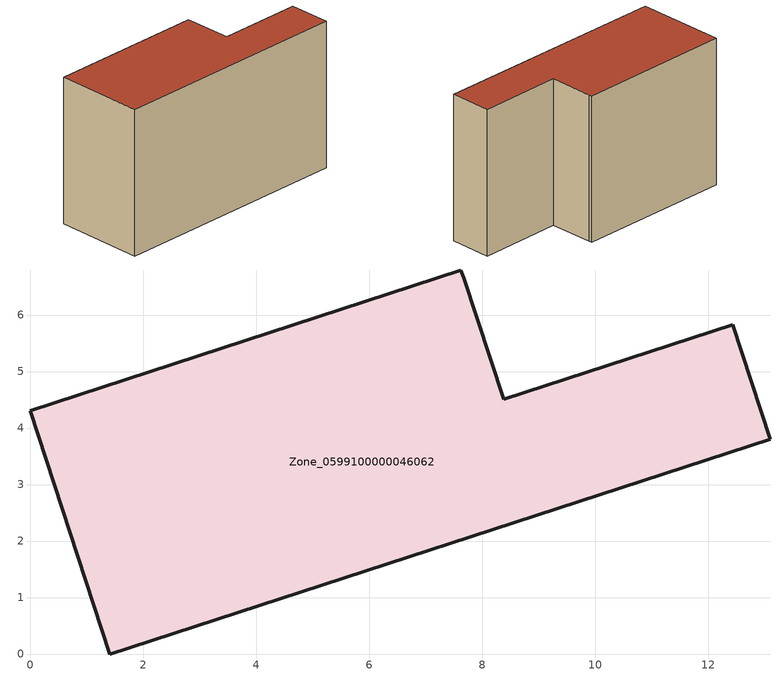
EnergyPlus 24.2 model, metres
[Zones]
Zone_0599100000046062
 floor ground (C_G): 7.62,6.8 7.67,6.66 8.38,4.51 12.43,5.83 13.09,3.8 1.41,0 0,4.31 z0
 wall outside (C_F): 1.41,0 13.09,3.8 12.43,5.83 8.38,4.51 7.67,6.66 7.62,6.8 0,4.31 1.41,0 z0:7.44
 roof outside (C_R): 7.67,6.66 7.62,6.8 0,4.31 1.41,0 13.09,3.8 12.43,5.83 8.38,4.51 z7.44
[BUILDING]
Pand.0599100000046062: North Axis=0; Terrain=City; Loads Convergence Tolerance Value=0.04; Temperature Convergence Tolerance Value=0.4; Solar Distribution=FullExterior; Maximum Number of Warmup Days=25; Minimum Number of Warmup Days=1
[Site:Location]
Rotterdam.The.Hague.AP_ZH_NLD Design_Conditions: Latitude=51.96; Longitude=4.45; Time Zone=1; Elevation=-4.5
[SITE:GROUNDTEMPERATURE:BUILDINGSURFACE]
18, 18, 18, 18, 18, 18, 18, 18, 18, 18, 18, 18
[MATERIAL] Thermal Absorptance=0.9; Solar Absorptance=0.7; Visible Absorptance=0.7
Name | Roughness | Thickness | Conductivity | Density | Specific Heat
G.TI.1946 | MediumSmooth | 0.15 | 1 | 540 | 1210
F.TI.1946 | Rough | 0.3 | 0.857143 | 1920 | 840
R.TI.1946 | MediumRough | 0.2 | 0.1 | 1500 | 1000
[CONSTRUCTION]
C_G: G.TI.1946
C_F: F.TI.1946
C_R: R.TI.1946
[ZONE]
Zone_0599100000046062: Type=1; Multiplier=1; Ceiling Height=Autocalculate; Volume=Autocalculate; Floor Area=autocalculate; Part of Total Floor Area=Yes
[ZONEINFILTRATION:DESIGNFLOWRATE]
Infil_Zone_0599100000046062: Zone or ZoneList or Space or SpaceList=Zone_0599100000046062; Schedule=AlwaysOn; Design Flow Rate Calculation Method=Flow/Area; Flow Rate per Floor Area=0.003; Constant Term Coefficient=1; Temperature Term Coefficient=0; Velocity Term Coefficient=0; Velocity Squared Term Coefficient=0
[HVACTEMPLATE:ZONE:IDEALLOADSAIRSYSTEM]
Zone_0599100000046062: Maximum Heating Supply Air Temperature=50; Minimum Cooling Supply Air Temperature=13; Maximum Heating Supply Air Humidity Ratio=0.0156; Minimum Cooling Supply Air Humidity Ratio=0.0077; Heating Limit=NoLimit; Cooling Limit=NoLimit; Dehumidification Control Type=ConstantSensibleHeatRatio; Cooling Sensible Heat Ratio=0.7; Dehumidification Setpoint=60; Humidification Control Type=None; Humidification Setpoint=30; Outdoor Air Method=None; Outdoor Air Flow Rate per Person=0.00944; Outdoor Air Flow Rate per Zone Floor Area=0; Outdoor Air Flow Rate per Zone=0; Demand Controlled Ventilation Type=None; Outdoor Air Economizer Type=NoEconomizer; Heat Recovery Type=None; Sensible Heat Recovery Effectiveness=0.7; Latent Heat Recovery Effectiveness=0.65
[ZONECONTROL:THERMOSTAT]
ThermostatControl_Zone_0599100000046062: Zone or ZoneList=Zone_0599100000046062; Control Type Schedule=DualSetpointControlType; Control 1=Thermostat_Zone_0599100000046062; Temperature Difference Between Cutout And Setpoint=0
[THERMOSTATSETPOINT:DUALSETPOINT]
Thermostat_Zone_0599100000046062: Heating Setpoint Temperature Schedule=HeatingSetpoint_Zone_0599100000046062; Cooling Setpoint Temperature Schedule=CoolingSetpoint_Zone_0599100000046062
[SCHEDULE:COMPACT]
HeatingSetpoint_Zone_0599100000046062: Through: 12/31, For: AllDays, Until: 24:00, 21
CoolingSetpoint_Zone_0599100000046062: Through: 12/31, For: AllDays, Until: 24:00, 24
DualSetpointControlType: Through: 12/31, For: AllDays, Until: 24:00, 4
AlwaysOn: Through: 12/31, For: AllDays, Until: 24:00, 1
